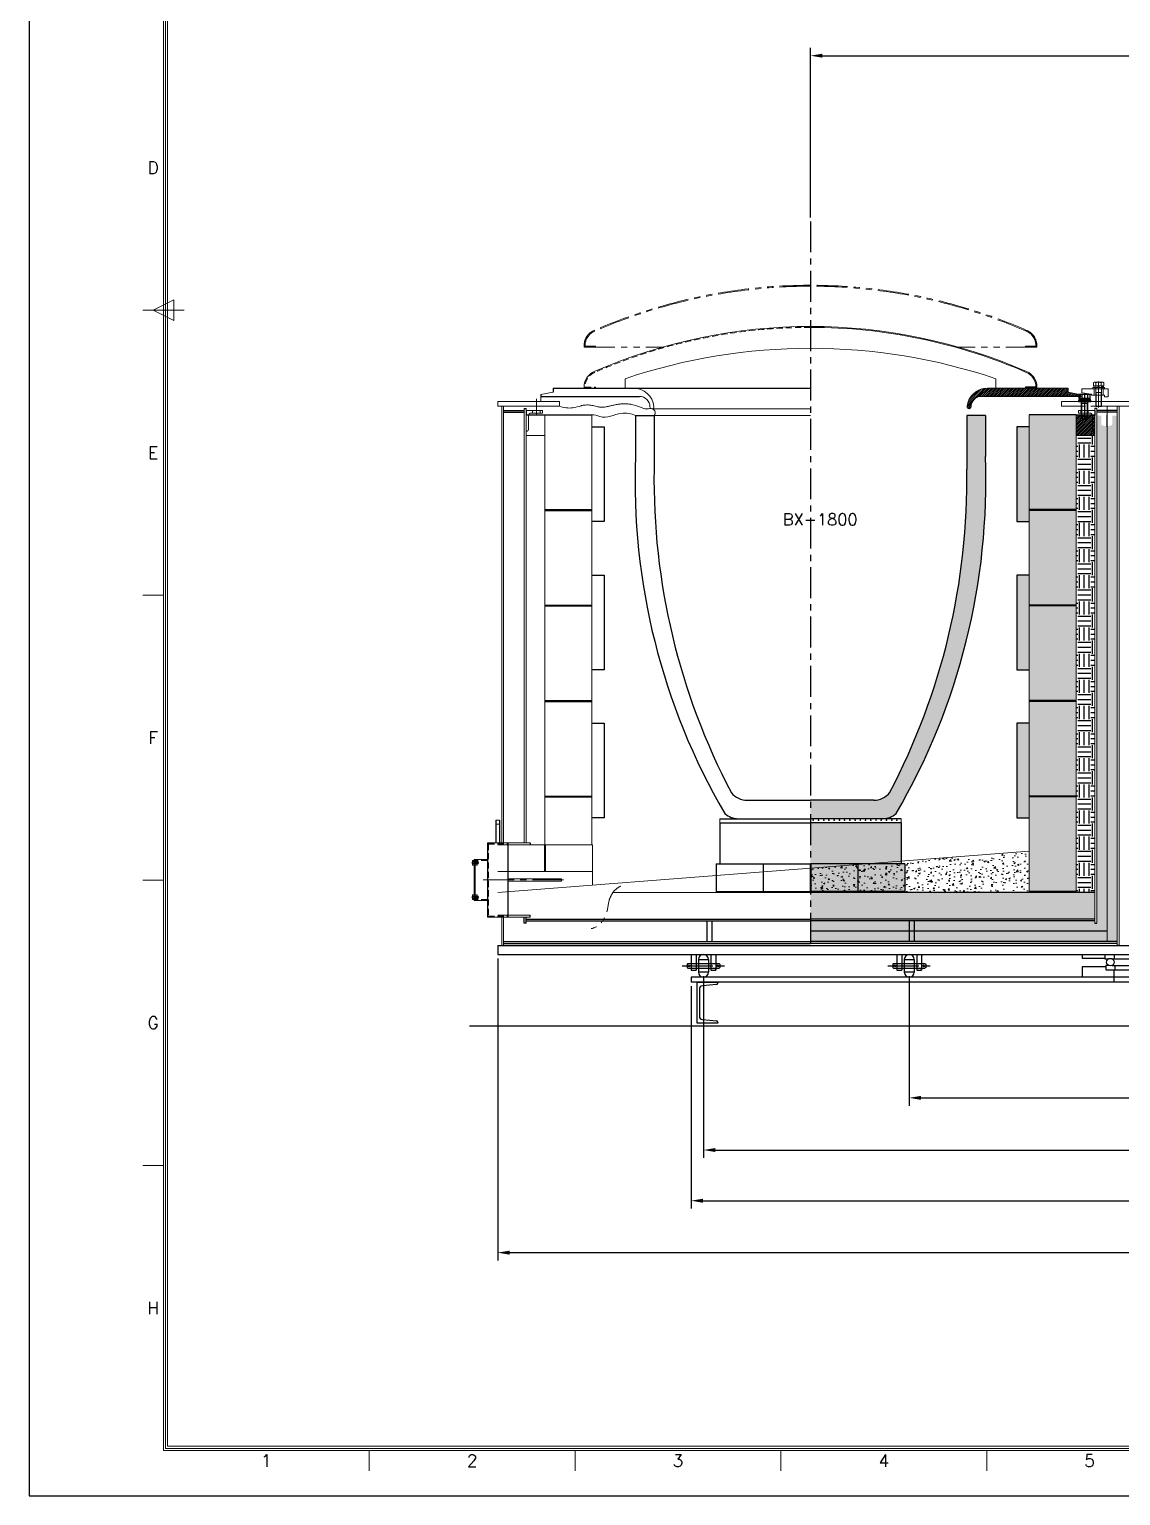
# Model space of a CAD drawing. Extents: x 0 to 24546, y -1194 to 5970.
# Drawn here: x 0 to 2652, y 0 to 3563 of the extents above; entities that cross this region are included whole.
import ezdxf
from ezdxf.enums import TextEntityAlignment as Align

# ---------------------------------------------------------------- set-up
doc = ezdxf.new("R2010")
doc.units = 0
doc.header["$LTSCALE"] = 60
for name, pattern in [('CENTER', [2, 1.25, -0.25, 0.25, -0.25]), ('HIDDEN', [0.375, 0.25, -0.125]), ('PHANTOM', [2.5, 1.25, -0.25, 0.25, -0.25, 0.25, -0.25])]:
    doc.linetypes.add(name, pattern=pattern)
doc.layers.get('0').update_dxf_attribs({"linetype": 'CONTINUOUS'})
for name, color, linetype in [('A', 2, 'CONTINUOUS'), ('BOM-UDEF', 3, 'CONTINUOUS'), ('C', 3, 'CENTER'), ('CL', 3, 'CENTER'), ('D', 1, 'CONTINUOUS'), ('FL', 1, 'CONTINUOUS'), ('H', 6, 'HIDDEN'), ('HL', 2, 'HIDDEN'), ('TITLE', 7, 'CONTINUOUS')]:
    doc.layers.add(name, color=color, linetype=linetype)
doc.layers.add('P', color=7, linetype='PHANTOM', lineweight=5)
doc.styles.add('IUHS', font='txt.shx', dxfattribs={"bigfont": 'ciwhs.shx'})
doc.styles.add('ROMANS', font='ROMANS')

# ---------------------------------------------------------------- blocks, each defined once
blk = doc.blocks.new('fegsth')
at = {"layer": 'A', "lineweight": 5}
for p, q in [((4766.1, 1947.8), (4766.1, 1965.8)), ((4767.1, 1966.8), (4829.1, 1966.8)), ((4830.1, 1965.8), (4830.1, 1957.6)), ((4767.1, 1946.8), (4774.1, 1946.8)), ((4775.1, 1947.8), (4775.1, 1949.8)), ((4806.1, 1950.8), (4776.1, 1950.8)), ((4807.1, 1951.8), (4807.1, 1952.9)), ((4808, 1953.9), (4829.2, 1956.6))]:
    blk.add_line(p, q, dxfattribs=at)
for centre, start, end in [((4767.1, 1965.8), 90, 180), ((4829.1, 1965.8), 0, 90), ((4767.1, 1947.8), 180, 270), ((4774.1, 1947.8), 270, 0), ((4776.1, 1949.8), 90, 180), ((4806.1, 1951.8), 270, 0), ((4808.1, 1952.9), 97.4314, 180), ((4829.1, 1957.6), 277.4314, 0)]:
    blk.add_arc(centre, 1, start, end, dxfattribs=at)
at = {"layer": 'C', "lineweight": 5}
blk.add_line((4789.6, 1946.8), (4789.6, 1971.4), dxfattribs=at)
at = {"layer": 'H', "lineweight": 5}
for p, q in [((4778.6, 1950.8), (4778.6, 1966.8)), ((4800.6, 1950.8), (4800.6, 1966.8))]:
    blk.add_line(p, q, dxfattribs=at)
blk = doc.blocks.new('HS_BOM', base_point=(2934.2, 4983.9))
at = {"layer": 'BOM-UDEF', "lineweight": 5}
blk.add_circle((2934.2, 4983.9), 0.25, dxfattribs=at)
blk = doc.blocks.new('gsaeg')
at = {"layer": 'A', "lineweight": 5}
for p, q in [((3851.5, 1967.8), (3851.5, 1971)), ((3851.5, 1971), (3879.5, 1971)), ((3879.5, 1967.8), (3851.5, 1967.8)), ((3854.5, 1983.5), (3852.8, 1982.6)), ((3852.8, 1974.5), (3852.8, 1982.6)), ((3878.2, 1974.5), (3852.8, 1974.5)), ((3853.7, 1971), (3853.7, 1974.5)), ((3853.7, 1974.5), (3877.3, 1974.5)), ((3877.3, 1971), (3853.7, 1971)), ((3876.5, 1983.5), (3854.5, 1983.5)), ((3858.5, 1925.6), (3858.5, 1974.5)), ((3859.1, 1982.6), (3859.1, 1974.5)), ((3866.6, 1971), (3863.1, 1974.5)), ((3867.8, 1971), (3864.3, 1974.5)), ((3871.8, 1982.6), (3871.8, 1974.5)), ((3872.5, 1974.5), (3872.5, 1925.6)), ((3878.2, 1982.6), (3876.5, 1983.5)), ((3877.3, 1974.5), (3877.3, 1971)), ((3878.2, 1982.6), (3878.2, 1974.5)), ((3879.5, 1971), (3879.5, 1967.8)), ((3872.5, 1958.5), (3858.5, 1958.5)), ((3872.5, 1925.6), (3858.5, 1925.6)), ((3859.5, 1924.5), (3858.5, 1925.6)), ((3871.4, 1924.5), (3859.5, 1924.5)), ((3872.5, 1925.6), (3871.4, 1924.5))]:
    blk.add_line(p, q, dxfattribs=at)
for centre, radius, start, end in [((3855.9, 1977.9), 5.62, 55.591, 124.409), ((3865.5, 1961.5), 22, 73.2199, 106.7801), ((3875, 1977.9), 5.62, 55.591, 124.409)]:
    blk.add_arc(centre, radius, start, end, dxfattribs=at)
at = {"layer": 'CL', "lineweight": 5}
for p, q in [((3865.5, 1985.5), (3865.5, 1922.5)), ((3865.5, 1975.5), (3865.5, 1970)), ((3865.5, 1972), (3865.5, 1966.8))]:
    blk.add_line(p, q, dxfattribs=at)
at = {"layer": 'FL', "lineweight": 5}
for p, q in [((3859.5, 1958.5), (3858.5, 1960.4)), ((3871.4, 1958.5), (3872.5, 1960.4)), ((3859.5, 1924.5), (3859.5, 1958.5)), ((3871.4, 1924.5), (3871.4, 1958.5))]:
    blk.add_line(p, q, dxfattribs=at)
at = {"layer": 'HL', "lineweight": 5}
for p, q in [((3857.5, 1967.8), (3857.5, 1971)), ((3858.4, 1971), (3858.4, 1974.5)), ((3872.6, 1971), (3872.6, 1974.5)), ((3873.5, 1967.8), (3873.5, 1971))]:
    blk.add_line(p, q, dxfattribs=at)
at = {"layer": 'BOM-UDEF', "lineweight": 5, "rotation": 270}
for p in [(3874.3, 1979), (3874.9, 1972.8), (3876.5, 1969.4)]:
    blk.add_blockref('HS_BOM', p, dxfattribs=at)
blk = doc.blocks.new('누탕감지기')
at = {"layer": 'A'}
for p, q in [((8875.8, 959.1), (8875.8, 904.1)), ((8884.8, 959.1), (8884.8, 904.1)), ((8855.3, 904.1), (8855.3, 724.1)), ((8905.3, 904.1), (8905.3, 724.1)), ((8823, 864.1), (8823, 764.1)), ((8825.3, 864.1), (8825.3, 764.1))]:
    blk.add_line(p, q, dxfattribs=at)
at = {"layer": 'A', "lineweight": 5}
for p, q in [((8875.8, 959.1), (8884.8, 959.1)), ((8905.3, 904.1), (8855.3, 904.1)), ((8819.5, 861.8), (8819, 861)), ((8819, 861), (8819, 851)), ((8819.5, 861.8), (8823, 861.8)), ((8819.5, 858.9), (8823, 858.9)), ((8825.3, 864.1), (8823, 864.1)), ((8823, 861.8), (8823, 850.2)), ((8855.3, 864.1), (8825.3, 864.1)), ((8819, 851), (8819.5, 850.2)), ((8819.5, 853.1), (8823, 853.1)), ((8823, 850.2), (8819.5, 850.2)), ((8905.3, 817.1), (9035.3, 817.1)), ((8905.3, 811.1), (9035.3, 811.1)), ((9035.3, 817.1), (9035.3, 811.1)), ((8819, 777.1), (8819.5, 777.9)), ((8819, 767.1), (8819, 777.1)), ((8819.5, 766.4), (8819, 767.1)), ((8823, 777.9), (8819.5, 777.9)), ((8819.5, 775), (8823, 775)), ((8819.5, 769.2), (8823, 769.2)), ((8819.5, 766.4), (8823, 766.4)), ((8823, 766.4), (8823, 777.9)), ((8825.3, 764.1), (8823, 764.1)), ((8855.3, 764.1), (8825.3, 764.1)), ((8855.3, 724.1), (8905.3, 724.1))]:
    blk.add_line(p, q, dxfattribs=at)
for centre, radius, start, end in [((8821.6, 860.3), 2.55, 145.591, 214.409), ((8829, 856), 10, 163.2199, 196.7801), ((8821.6, 851.7), 2.55, 145.591, 214.409), ((8821.6, 776.5), 2.55, 145.591, 214.409), ((8829, 772.1), 10, 163.2199, 196.7801), ((8821.6, 767.8), 2.55, 145.591, 214.409)]:
    blk.add_arc(centre, radius, start, end, dxfattribs=at)
at = {"layer": 'C', "lineweight": 5}
blk.add_line((8845.3, 814.1), (9045.3, 814.1), dxfattribs=at)
at = {"layer": 'CL', "lineweight": 5}
for p, q in [((8817, 856), (8835, 856)), ((8824.3, 856), (8831.3, 856)), ((8817, 772.1), (8835, 772.1)), ((8824.3, 772.1), (8831.3, 772.1))]:
    blk.add_line(p, q, dxfattribs=at)
at = {"layer": 'FL', "lineweight": 5}
for p, q in [((8824.2, 858.4), (8823.3, 859)), ((8833, 858.4), (8824.2, 858.4)), ((8824.2, 853.5), (8823.3, 853)), ((8833, 853.5), (8824.2, 853.5)), ((8824.2, 774.6), (8823.3, 775.1)), ((8824.2, 769.7), (8823.3, 769.1)), ((8833, 774.6), (8824.2, 774.6)), ((8833, 769.7), (8824.2, 769.7))]:
    blk.add_line(p, q, dxfattribs=at)
at = {"layer": 'H', "lineweight": 5}
for p, q in [((8875.8, 950.1), (8884.8, 950.1)), ((8823, 859), (8832.5, 859)), ((8824.2, 859), (8824.2, 853)), ((8855.3, 861.8), (8825.3, 861.8)), ((8825.3, 850.2), (8825.3, 861.8)), ((8825.3, 861.8), (8829.9, 861.8)), ((8829.9, 858.9), (8825.3, 858.9)), ((8830.3, 861), (8829.9, 861.8)), ((8830.3, 851), (8830.3, 861)), ((8832.5, 859), (8832.5, 853)), ((8832.5, 859), (8833, 858.4)), ((8833, 858.4), (8833, 853.5)), ((8832.5, 853), (8823, 853)), ((8829.9, 853.1), (8825.3, 853.1)), ((8829.9, 850.2), (8825.3, 850.2)), ((8829.9, 850.2), (8830.3, 851)), ((8833, 853.5), (8832.5, 853)), ((8832.5, 775.1), (8823, 775.1)), ((8823, 769.1), (8832.5, 769.1)), ((8824.2, 769.1), (8824.2, 775.1)), ((8829.9, 777.9), (8825.3, 777.9)), ((8825.3, 777.9), (8825.3, 766.4)), ((8829.9, 775), (8825.3, 775)), ((8829.9, 769.2), (8825.3, 769.2)), ((8855.3, 766.4), (8825.3, 766.4)), ((8825.3, 766.4), (8829.9, 766.4)), ((8829.9, 777.9), (8830.3, 777.1)), ((8830.3, 767.1), (8829.9, 766.4)), ((8830.3, 777.1), (8830.3, 767.1)), ((8832.5, 769.1), (8832.5, 775.1)), ((8833, 774.6), (8832.5, 775.1)), ((8832.5, 769.1), (8833, 769.7)), ((8833, 769.7), (8833, 774.6))]:
    blk.add_line(p, q, dxfattribs=at)
at = {"layer": 'H'}
for p, q in [((8857.6, 901.8), (8905.3, 901.8)), ((8857.6, 901.8), (8857.6, 726.4)), ((8857.6, 726.4), (8905.3, 726.4))]:
    blk.add_line(p, q, dxfattribs=at)
at = {"layer": 'H', "lineweight": 5}
for centre, radius, start, end in [((8827.8, 860.3), 2.55, 325.591, 34.409), ((8820.3, 855.9), 10, 0.4002, 17.1986), ((8820.3, 856.1), 10, 342.8014, 359.5998), ((8827.8, 851.7), 2.55, 325.591, 34.409), ((8827.8, 776.5), 2.55, 325.591, 34.409), ((8820.3, 772.1), 10, 0.4002, 17.1986), ((8820.3, 772.2), 10, 342.8014, 359.5998), ((8827.8, 767.8), 2.55, 325.591, 34.409)]:
    blk.add_arc(centre, radius, start, end, dxfattribs=at)

msp = doc.modelspace()

# ---------------------------------------------------------------- hatches: boundary and pattern name
at = {"lineweight": 5}
h = msp.add_hatch(dxfattribs=at)
h.set_pattern_fill('ANSI31', color=256, style=0)
h.set_pattern_definition([(45, (-1367.1246, 835.2462), (-2.245064, 2.245064), [])])
h.paths.add_polyline_path([(2552.9, 2670.7), (2552.9, 2675.7), (2531.7, 2679.3, -0.017725), (2531.7, 2679.3), (2522.9, 2680.7), (2522.9, 2690.7), (2327.9, 2690.7, 0.381966), (2278.2, 2646.3, 0.447214), (2283.1, 2640.7, 0.381966), (2288.1, 2645.2, -0.420738), (2313.1, 2670.7)])
h = msp.add_hatch()
h.set_pattern_fill('CROSS', color=256, scale=2, style=0)
h.set_pattern_definition([(0, (-2723.165, 779.606), (12.7, 12.7), [6.35, -19.05]), (90, (-2719.99, 776.431), (-12.7, 12.7), [6.35, -19.05])])
h.paths.add_polyline_path([(2643.4, 1346.2), (2643.4, 2624.2), (2631.5, 2624.2), (2631.5, 2604.2, -0.329395), (2628.4, 2600.2, -0.171268), (2607.3, 2600.2, -0.329395), (2604.3, 2604.2), (2604.3, 2624.2), (2593.4, 2624.2), (2593.4, 1391.2), (2588.9, 1391.2), (2588.9, 1396.2), (1897.9, 1396.2), (1897.9, 1346.2)])
at = {"lineweight": 20}
h = msp.add_hatch(dxfattribs=at)
h.set_pattern_fill('ANSI31', color=256, style=0)
h.set_pattern_definition([(45, (-36.7696, -1058.648), (-2.245064, 2.245064), [])])
h.paths.add_polyline_path([(2543.4, 2625.7), (2543.4, 2575.7), (2588.9, 2575.7), (2588.9, 2625.7)])
h = msp.add_hatch()
h.set_pattern_fill('EARTH', color=256, scale=5, style=0)
h.set_pattern_definition([(0, (-2723.165, 779.606), (31.75, 31.75), [31.75, -31.75]), (0, (-2723.165, 791.512), (31.75, 31.75), [31.75, -31.75]), (0, (-2723.165, 803.42), (31.75, 31.75), [31.75, -31.75]), (90, (-2719.196, 807.387), (-31.75, 31.75), [31.75, -31.75]), (90, (-2707.29, 807.387), (-31.75, 31.75), [31.75, -31.75]), (90, (-2695.384, 807.387), (-31.75, 31.75), [31.75, -31.75])])
h.paths.add_polyline_path([(2588.9, 2575.7), (2543.4, 2575.7), (2543.4, 1465.7), (2588.9, 1465.7)])
at = {"lineweight": 5}
h = msp.add_hatch(dxfattribs=at)
h.set_pattern_fill('CROSS', color=256, style=0)
h.set_pattern_definition([(0, (-1367.1246, 6410.2166), (6.35, 6.35), [3.175, -9.525]), (90, (-1365.537, 6408.629), (-6.35, 6.35), [3.175, -9.525])])
h.paths.add_polyline_path([(2117.9, 1634.7), (2117.9, 1644.7), (1897.9, 1644.7), (1897.9, 1634.7)])
h = msp.add_hatch(dxfattribs=at)
h.set_pattern_fill('AR-CONC', color=256, scale=0.2, style=0)
h.set_pattern_definition([(50, (-1367.125, 6410.217), (36.43693, -3.18782), [3.81, -41.91]), (355, (-1367.125, 6410.217), (-7.04857, 38.21133), [3.048, -33.528]), (100.451, (-1364.088, 6409.95), (29.3885, 35.02334), [3.238, -35.618]), (46.1842, (-1367.125, 6420.377), (54.2158, -8.40847), [5.715, -62.865]), (96.6356, (-1362.607, 6419.676), (47.48085, 49.4851), [4.857, -53.427]), (351.184, (-1367.125, 6420.377), (47.4809, 49.485), [4.572, -50.292]), (21, (-1362.045, 6417.837), (30.32298, -20.4531), [3.81, -41.91]), (326, (-1362.045, 6417.837), (12.3604, 36.8376), [3.048, -33.528]), (71.4514, (-1359.518, 6416.132), (42.6833, 16.38457), [3.238, -35.618]), (37.5, (-1367.125, 6410.217), (0.61772, 16.911008), [0, -33.1216, 0, -34.036, 0, -33.655]), (7.5, (-1367.125, 6410.217), (13.36393, 20.036115), [0, -19.4056, 0, -32.3596, 0, -12.827]), (327.5, (-1378.453, 6410.217), (27.11812, -1.14575), [0, -12.7, 0, -39.624, 0, -52.578]), (317.5, (-1383.533, 6410.217), (29.62584, 5.0853), [0, -16.51, 0, -26.3144, 0, -37.338])])
h.paths.add_polyline_path([(2117.9, 1534.7), (2117.9, 1540.5), (2042.8, 1534.7)])
h.paths.add_polyline_path([(2042.8, 1534.7), (2012.9, 1532.5), (2012.9, 1467.7), (2126.9, 1467.7), (2126.9, 1534.7)])
h.paths.add_polyline_path([(1898.9, 1523.8), (1898.9, 1467.7), (2012.9, 1467.7), (2012.9, 1532.5)])
h.paths.add_polyline_path([(2429.4, 1465.7), (2429.4, 1564.2), (2117.9, 1540.5), (2117.9, 1534.7), (2126.9, 1534.7), (2126.9, 1465.7)])
at = {"layer": 'A', "lineweight": 5}
h = msp.add_hatch(color=256, dxfattribs=at)
h.set_gradient(color1=(0, 255, 0), one_color=1, tint=1)
h.paths.add_polyline_path([(2090.1, 1707.7, -0.222743), (2051.6, 1689.7), (1897.9, 1689.7), (1897.9, 1644.7), (2072.9, 1644.7, 0.184668), (2106.2, 1657.5, 0.142413), (2322.9, 2524.7), (2322.9, 2624.7), (2277.9, 2624.7), (2277.9, 2493.8, -0.125425)])
at = {"layer": 'A'}
h = msp.add_hatch(color=256, dxfattribs=at)
h.set_gradient(color1=(0, 0, 255), one_color=1, tint=1)
h.paths.add_polyline_path([(2543.4, 1697.7), (2429.4, 1697.7), (2429.4, 1467.7), (2543.4, 1467.7)])
h.paths.add_polyline_path([(2543.4, 1929.7), (2429.4, 1929.7), (2429.4, 1699.7), (2543.4, 1699.7)])
h.paths.add_polyline_path([(2429.4, 1931.7), (2543.4, 1931.7), (2543.4, 2161.7), (2429.4, 2161.7)])
h.paths.add_polyline_path([(2429.4, 2163.7), (2543.4, 2163.7), (2543.4, 2393.7), (2429.4, 2393.7)])
h.paths.add_polyline_path([(2429.4, 2395.7), (2543.4, 2395.7), (2543.4, 2625.7), (2429.4, 2625.7)])
at = {"layer": 'A', "lineweight": 5}
h = msp.add_hatch(color=256, dxfattribs=at)
h.set_gradient(color1=(255, 0, 0), color2=(255, 26, 26), one_color=1, tint=0.55)
h.paths.add_polyline_path([(2399.4, 2366.7), (2429.4, 2366.7), (2429.4, 2596.7), (2399.4, 2596.7)])
h.paths.add_polyline_path([(2399.4, 2006.7), (2429.4, 2006.7), (2429.4, 2236.7), (2399.4, 2236.7)])
h.paths.add_polyline_path([(2399.4, 1646.7), (2429.4, 1646.7), (2429.4, 1876.7), (2399.4, 1876.7)])
at = {"layer": 'A'}
h = msp.add_hatch(color=256, dxfattribs=at)
h.set_gradient(color1=(128, 128, 128), one_color=1, tint=1)
h.paths.add_polyline_path([(1897.9, 1634.7), (1897.9, 1534.7), (2029, 1534.7), (2117.9, 1541.6), (2117.9, 1634.7)])
h.paths.add_polyline_path([(2029, 1534.7), (2117.9, 1534.7), (2117.9, 1541.6)], flags=17)
at = {"layer": 'A', "lineweight": 5}
h = msp.add_hatch(color=256, dxfattribs=at)
h.set_gradient(color1=(255, 0, 255), one_color=1, tint=1)
h.paths.add_polyline_path([(2042.8, 1534.7), (2012.9, 1534.7), (2012.9, 1532.5)], flags=17)
h.paths.add_polyline_path([(2012.9, 1467.7), (2012.9, 1532.5), (1898.9, 1523.8), (1898.9, 1467.7)])
h.paths.add_polyline_path([(1898.9, 1534.7), (1898.9, 1523.8), (2012.9, 1532.5), (2012.9, 1534.7)])
h.paths.add_polyline_path([(2042.8, 1534.7), (2012.9, 1532.5), (2012.9, 1467.7), (2126.9, 1467.7), (2126.9, 1534.7)])
at = {"layer": 'A'}
h = msp.add_hatch(color=256, dxfattribs=at)
h.set_gradient(color1=(255, 0, 0), one_color=1, tint=1)
h.paths.add_polyline_path([(1897.9, 1465.7), (1897.9, 1400.7), (2588.9, 1400.7), (2588.9, 1465.7)])

# ---------------------------------------------------------------- linework, layer by layer
at = {"lineweight": 5}
for p, q in [((1447.9, 2713.7), (1447.9, 2690.7)), ((2347.9, 2713.7), (2347.9, 2690.7)), ((1242.9, 2670.7), (1242.9, 2658.7)), ((2552.9, 2670.7), (2552.9, 2658.7)), ((2618.4, 2646.7), (2618.4, 1346.2)), ((1252.4, 2625.7), (1252.4, 1581.2)), ((1366.4, 2625.7), (1366.4, 1581.2)), ((1517.9, 2624.7), (1897.9, 2624.7)), ((2429.4, 2625.7), (2429.4, 1465.7)), ((2543.4, 2625.7), (2543.4, 1465.7)), ((2543.4, 2625.7), (2588.9, 2625.7)), ((1252.4, 2575.7), (1206.9, 2575.7)), ((2543.4, 2575.7), (2588.9, 2575.7)), ((1677.9, 1644.7), (1677.9, 1634.7)), ((2117.9, 1644.7), (2117.9, 1634.7)), ((1137.9, 1581.2), (1367.9, 1581.2)), ((1251.9, 1581.2), (1251.9, 1516.2)), ((1253.9, 1581.2), (1253.9, 1516.2)), ((1367.9, 1581.2), (1367.9, 1483.5)), ((1137.9, 1465.7), (2429.4, 1565.7)), ((1137.9, 1516.2), (1367.9, 1516.2)), ((1897.9, 1465.7), (1418.3, 1465.7))]:
    msp.add_line(p, q, dxfattribs=at)
for p, q in [((1206.9, 2625.7), (1366.4, 2625.7)), ((1206.9, 2625.7), (1366.4, 2625.7)), ((1472.9, 2624.7), (1517.9, 2624.7)), ((1472.9, 2624.7), (1472.9, 2524.7)), ((1517.9, 2624.7), (1517.9, 2493.8)), ((2322.9, 2624.7), (2277.9, 2624.7)), ((2277.9, 2624.7), (2277.9, 2493.8)), ((2322.9, 2624.7), (2322.9, 2524.7)), ((2543.4, 2625.7), (2429.4, 2625.7)), ((1252.4, 2395.7), (1346.4, 2395.7)), ((1252.4, 2395.7), (1366.4, 2395.7)), ((1252.4, 2393.7), (1346.4, 2393.7)), ((1252.4, 2393.7), (1366.4, 2393.7)), ((2543.4, 2395.7), (2429.4, 2395.7)), ((2543.4, 2393.7), (2429.4, 2393.7)), ((1252.4, 2163.7), (1346.4, 2163.7)), ((1252.4, 2163.7), (1366.4, 2163.7)), ((1252.4, 2161.7), (1346.4, 2161.7)), ((1252.4, 2161.7), (1366.4, 2161.7)), ((2543.4, 2163.7), (2429.4, 2163.7)), ((2543.4, 2161.7), (2429.4, 2161.7)), ((1252.4, 1931.7), (1366.4, 1931.7)), ((1252.4, 1929.7), (1366.4, 1929.7)), ((2543.4, 1931.7), (2429.4, 1931.7)), ((2543.4, 1929.7), (2429.4, 1929.7)), ((1252.4, 1699.7), (1366.4, 1699.7)), ((1252.4, 1697.7), (1366.4, 1697.7)), ((1744.1, 1689.7), (1897.9, 1689.7)), ((2051.6, 1689.7), (1897.9, 1689.7)), ((2543.4, 1699.7), (2429.4, 1699.7)), ((2543.4, 1697.7), (2429.4, 1697.7)), ((1677.9, 1644.7), (1897.9, 1644.7)), ((1722.9, 1644.7), (1897.9, 1644.7)), ((2072.9, 1644.7), (1897.9, 1644.7)), ((2117.9, 1644.7), (1897.9, 1644.7)), ((1677.9, 1634.7), (1677.9, 1534.7)), ((1677.9, 1634.7), (1897.9, 1634.7)), ((2117.9, 1634.7), (1897.9, 1634.7)), ((2117.9, 1634.7), (2117.9, 1534.7)), ((1668.9, 1534.7), (1897.9, 1534.7)), ((1668.9, 1534.7), (1668.9, 1465.7)), ((1782.9, 1534.7), (1782.9, 1467.7)), ((1896.9, 1534.7), (1896.9, 1467.7)), ((2126.9, 1534.7), (1897.9, 1534.7)), ((1898.9, 1534.7), (1898.9, 1467.7)), ((2012.9, 1534.7), (2012.9, 1467.7)), ((2126.9, 1534.7), (2126.9, 1465.7)), ((1668.9, 1467.7), (1897.9, 1467.7)), ((2126.9, 1467.7), (1897.9, 1467.7)), ((2588.9, 1465.7), (1897.9, 1465.7)), ((2543.4, 1467.7), (2429.4, 1467.7)), ((2618.4, 1371.2), (1897.9, 1371.2))]:
    msp.add_line(p, q)
msp.add_arc((1897.9, 1379.1), 1408.5, 71.3675, 108.6325, dxfattribs=at)
for centre, radius, start, end in [((3072.7, 2463.7), 1601, 177.8152, 210.236), ((3153.9, 2469.2), 1636.2, 179.1393, 207.7353), ((641.9, 2469.2), 1636.2, 332.2647, 0.8607), ((723, 2463.7), 1601, 329.764, 2.1848), ((1744.1, 1739.7), 50, 219.771, 270), ((2051.6, 1739.7), 50, 270, 320.229), ((1722.9, 1694.7), 50, 228.1488, 270), ((2072.9, 1694.7), 50, 270, 311.8512)]:
    msp.add_arc(centre, radius, start, end)
for points, start_tangent, end_tangent in [([(1287.9, 2646.7), (1320.6, 2643.1), (1340.5, 2647.9)], (0.932887, -0.360169), (0.951228, 0.308488)), ([(1480.1, 2646.4), (1501.1, 2640.4), (1512.6, 2640.7)], (0.92579, -0.378037), (0.956319, -0.292325)), ([(1517.9, 2624.7), (1519.5, 2635.4), (1512.6, 2640.7)], (0.836294, 0.548282), (-0.99675, 0.080561)), ([(1366.4, 2625.7), (1385.8, 2621.5), (1438.2, 2629.4), (1472.9, 2624.7)], (0.956128, 0.292949), (0.932431, -0.361347))]:
    msp.add_spline(points, degree=3, dxfattribs=dict(at, start_tangent=start_tangent, end_tangent=end_tangent))
msp.add_open_spline([(1340.5, 2647.9), (1341.3, 2648.1), (1342.1, 2648.3), (1344.6, 2648.9), (1346.2, 2649.2), (1350.2, 2649.8), (1352.5, 2649.9), (1357, 2649.9), (1359.1, 2649.8), (1363.2, 2649.4), (1365.1, 2649.1), (1368.8, 2648.4), (1370.5, 2648.1), (1374.4, 2647.2), (1376.5, 2646.7), (1380.4, 2645.8), (1382.2, 2645.4), (1384.6, 2644.9), (1385.4, 2644.8), (1386.6, 2644.6), (1387, 2644.5), (1387.7, 2644.5), (1388, 2644.4), (1388.5, 2644.4), (1388.8, 2644.4), (1389.6, 2644.3), (1390.1, 2644.3), (1391.8, 2644.3), (1393, 2644.3), (1396.2, 2644.6), (1398.3, 2644.8), (1402.9, 2645.6), (1405.4, 2646.2), (1410.6, 2647.4), (1413.3, 2648), (1419.1, 2649.4), (1422.2, 2650.1), (1428.6, 2651.3), (1432, 2651.9), (1436.5, 2652.3), (1437.4, 2652.4), (1439.1, 2652.5), (1440, 2652.6), (1442.7, 2652.7), (1444.5, 2652.7), (1449.8, 2652.7), (1453.3, 2652.5), (1463.1, 2651.4), (1469.2, 2650.1), (1476.9, 2647.6), (1478.5, 2647), (1480.1, 2646.4)], degree=3, knots=[0, 0, 0, 0, 1.429506, 1.429506, 4.288517, 4.288517, 8.659124, 8.659124, 13.029731, 13.029731, 17.400338, 17.400338, 21.770945, 21.770945, 27.8039, 27.8039, 33.836856, 33.836856, 37.039389, 37.039389, 39.075687, 39.075687, 40.399305, 40.399305, 41.722923, 41.722923, 44.370159, 44.370159, 49.664631, 49.664631, 58.154599, 58.154599, 66.644567, 66.644567, 75.134535, 75.134535, 83.624503, 83.624503, 92.114471, 92.114471, 94.205457, 94.205457, 96.296443, 96.296443, 100.478414, 100.478414, 108.842357, 108.842357, 123.588421, 123.588421, 127.616918, 127.616918, 127.616918, 127.616918], dxfattribs=at)
at = {"layer": 'A', "lineweight": 5}
for p, q in [((326, 5650), (326, 110)), ((331, 5645), (331, 115)), ((336, 5640), (336, 120)), ((1272.9, 2680.7), (1242.9, 2675.7)), ((1347.9, 2694.2), (1347.9, 2690.7)), ((1347.9, 2690.7), (1897.9, 2690.7)), ((1347.9, 2690.7), (1351.1, 2690.7)), ((2522.9, 2690.7), (2327.9, 2690.7)), ((2420.6, 2693), (2420.6, 2690.7)), ((2447.9, 2690.7), (2444.7, 2690.7)), ((2445.6, 2694.2), (2445.6, 2690.7)), ((2447.9, 2694.2), (2447.9, 2690.7)), ((2522.9, 2680.7), (2552.9, 2675.7)), ((1137.9, 2658.7), (1137.9, 2646.7)), ((1287.9, 2658.7), (1137.9, 2658.7)), ((1287.9, 2646.7), (1137.9, 2646.7)), ((1147.9, 2646.7), (1147.9, 1585.7)), ((1152.4, 2646.7), (1152.4, 1585.7)), ((1202.4, 2641.2), (1202.4, 1585.7)), ((1206.9, 2641.2), (1206.9, 1585.7)), ((1287.9, 2658.7), (1287.9, 2646.7)), ((1512.6, 2640.7), (1897.9, 2640.7)), ((2507.9, 2658.7), (2507.9, 2646.7)), ((2507.9, 2658.7), (2565.9, 2658.7)), ((2507.9, 2646.7), (2566.3, 2646.7)), ((2579.4, 2646.7), (2896.3, 2646.7)), ((2895.9, 2658.7), (2579.9, 2658.7)), ((2588.9, 2641.2), (2588.9, 1391.2)), ((2593.4, 2641.2), (2593.4, 1391.2)), ((2643.4, 2646.7), (2643.4, 1336.7)), ((2647.9, 2646.7), (2647.9, 1336.7)), ((1246.9, 2636.2), (1206.9, 2636.2)), ((1206.9, 2636.2), (1206.9, 2586.2)), ((1212.9, 2590.7), (1212.9, 2623.7)), ((1246.9, 2630.2), (1219.4, 2630.2)), ((1246.9, 2630.2), (1246.9, 2636.2)), ((2548.9, 2630.2), (2548.9, 2636.2)), ((2548.9, 2636.2), (2588.9, 2636.2)), ((2548.9, 2630.2), (2576.4, 2630.2)), ((2582.9, 2590.7), (2582.9, 2623.7)), ((2588.9, 2636.2), (2588.9, 2586.2)), ((1206.9, 2586.2), (1208.4, 2586.2)), ((2588.9, 2586.2), (2587.4, 2586.2)), ((1137.9, 1585.7), (1216.9, 1585.7)), ((1137.9, 1581.2), (1216.9, 1581.2)), ((1216.9, 1410.2), (1137.9, 1410.2)), ((1216.9, 1405.7), (1137.9, 1405.7)), ((1147.9, 1405.7), (1147.9, 1346.2)), ((1152.4, 1405.7), (1152.4, 1346.2)), ((1147.9, 1350.7), (1147.9, 1336.7)), ((1152.4, 1350.7), (1152.4, 1336.7)), ((326, 110), (8326, 110)), ((331, 115), (8321, 115)), ((336, 120), (8316, 120))]:
    msp.add_line(p, q, dxfattribs=at)
at = {"layer": 'A', "color": 1}
for p, q in [((1897.9, 3105.4), (1897.9, 3517.7)), ((1926.7, 3498.5), (3549.1, 3498.5)), ((1137.9, 1305.1), (1137.9, 571.2)), ((1637.9, 1262.1), (1637.9, 820.6)), ((2137.9, 1262.1), (2137.9, 947.3)), ((1607.9, 1238.1), (1607.9, 697.4)), ((2166.7, 966.5), (3309.1, 966.5)), ((1666.7, 839.8), (3809.1, 839.8)), ((1636.7, 716.6), (3839.1, 716.6)), ((1166.7, 590.4), (4309.1, 590.4))]:
    msp.add_line(p, q, dxfattribs=at)
at = {"layer": 'A'}
for p, q in [((1242.9, 2675.7), (1242.9, 2670.7)), ((1272.9, 2690.7), (1897.9, 2690.7)), ((1272.9, 2690.7), (1272.9, 2680.7)), ((2445.6, 2693), (2420.6, 2693)), ((2522.9, 2690.7), (2522.9, 2680.7)), ((2550, 2674.9), (2551.9, 2675.9)), ((2550, 2674.9), (2550, 2665.9)), ((2551.9, 2675.9), (2575.9, 2675.9)), ((2552.9, 2675.7), (2552.9, 2670.7)), ((2556.9, 2674.9), (2556.9, 2665.9)), ((2570.8, 2674.9), (2570.8, 2665.9)), ((2575.9, 2675.9), (2577.7, 2674.9)), ((2577.7, 2665.9), (2577.7, 2674.9)), ((1152.4, 2636.7), (1202.4, 2636.7)), ((1202.4, 2641.2), (1206.9, 2641.2)), ((1242.9, 2670.7), (1482.6, 2670.7)), ((1512.6, 2640.7), (1512.6, 2640.7)), ((2552.9, 2670.7), (2313.1, 2670.7)), ((2578.9, 2661.9), (2548.9, 2661.9)), ((2548.9, 2661.9), (2548.9, 2658.7)), ((2548.9, 2658.7), (2578.9, 2658.7)), ((2550, 2665.9), (2577.7, 2665.9)), ((2577.2, 2665.9), (2550.6, 2665.9)), ((2550.6, 2665.9), (2550.6, 2661.9)), ((2550.6, 2661.9), (2577.2, 2661.9)), ((2555.9, 2665.9), (2555.9, 2617)), ((2555.9, 2653.9), (2571.9, 2653.9)), ((2561.2, 2661.9), (2565.2, 2665.9)), ((2562.5, 2661.9), (2566.5, 2665.9)), ((2571.9, 2617), (2571.9, 2665.9)), ((2577.2, 2661.9), (2577.2, 2665.9)), ((2578.9, 2658.7), (2578.9, 2661.9)), ((2593.4, 2641.2), (2588.9, 2641.2)), ((2643.4, 2636.7), (2593.4, 2636.7)), ((1152.4, 2632.2), (1202.4, 2632.2)), ((1206.9, 2636.2), (1206.9, 2624.2)), ((1206.9, 2636.2), (1206.9, 2631.7)), ((2555.9, 2617), (2571.9, 2617)), ((2555.9, 2617), (2556.9, 2615.9)), ((2556.9, 2615.9), (2570.8, 2615.9)), ((2570.8, 2615.9), (2571.9, 2617)), ((2588.9, 2636.2), (2588.9, 2624.2)), ((2588.9, 2636.2), (2588.9, 2631.7)), ((2643.4, 2632.2), (2593.4, 2632.2)), ((1216.9, 1585.7), (1216.9, 1581.2)), ((1202.4, 1391.2), (1202.4, 1405.7)), ((1206.9, 1391.2), (1202.4, 1391.2)), ((1206.9, 1391.2), (1206.9, 1405.7)), ((1206.9, 1400.7), (1897.9, 1400.7)), ((1206.9, 1396.2), (1897.9, 1396.2)), ((1216.9, 1405.7), (1216.9, 1410.2)), ((1645.9, 1396.2), (1645.9, 1346.2)), ((1657.9, 1396.2), (1657.9, 1346.2)), ((2588.9, 1400.7), (1897.9, 1400.7)), ((2588.9, 1396.2), (1897.9, 1396.2)), ((2137.9, 1396.2), (2137.9, 1346.2)), ((2149.9, 1396.2), (2149.9, 1346.2)), ((2588.9, 1391.2), (2593.4, 1391.2)), ((1137.9, 1336.7), (4337.9, 1336.7)), ((1137.9, 1336.7), (1137.9, 1314.7)), ((1147.9, 1336.7), (1152.4, 1336.7)), ((1152.4, 1346.2), (1897.9, 1346.2)), ((1152.4, 1341.7), (1897.9, 1341.7)), ((2643.4, 1346.2), (1897.9, 1346.2)), ((2643.4, 1341.7), (1897.9, 1341.7)), ((2647.9, 1336.7), (2643.4, 1336.7)), ((1137.9, 1314.7), (4337.9, 1314.7)), ((1599.9, 1293.2), (1597.9, 1291.2)), ((1597.9, 1291.2), (1597.9, 1283.2)), ((1597.9, 1283.2), (1599.9, 1281.2)), ((1599.9, 1293.2), (1675.9, 1293.2)), ((1607.9, 1314.7), (1607.9, 1276.7)), ((1619.9, 1314.7), (1619.9, 1276.7)), ((1625.9, 1302.7), (1625.9, 1271.7)), ((1649.9, 1302.7), (1649.9, 1271.7)), ((1655.9, 1314.7), (1655.9, 1276.7)), ((1667.9, 1314.7), (1667.9, 1276.7)), ((1675.9, 1293.2), (1677.9, 1291.2)), ((1677.9, 1283.2), (1675.9, 1281.2)), ((1677.9, 1291.2), (1677.9, 1283.2)), ((2099.9, 1293.2), (2097.9, 1291.2)), ((2097.9, 1291.2), (2097.9, 1283.2)), ((2097.9, 1283.2), (2099.9, 1281.2)), ((2099.9, 1293.2), (2175.9, 1293.2)), ((2107.9, 1314.7), (2107.9, 1276.7)), ((2119.9, 1314.7), (2119.9, 1276.7)), ((2125.9, 1302.7), (2125.9, 1271.7)), ((2149.9, 1302.7), (2149.9, 1271.7)), ((2155.9, 1314.7), (2155.9, 1276.7)), ((2167.9, 1314.7), (2167.9, 1276.7)), ((2175.9, 1293.2), (2177.9, 1291.2)), ((2177.9, 1283.2), (2175.9, 1281.2)), ((2177.9, 1291.2), (2177.9, 1283.2)), ((2557.9, 1314.7), (2557.9, 1305.7)), ((2557.9, 1305.7), (2612.9, 1305.7)), ((2615.4, 1284.7), (2557.9, 1284.7)), ((2557.9, 1284.7), (2557.9, 1259.7)), ((2612.9, 1313.6), (2612.9, 1304.2)), ((2612.9, 1304.2), (2622, 1304.2)), ((2614, 1314.7), (2861.8, 1314.7)), ((2622, 1288.2), (2615.4, 1288.2)), ((2615.4, 1288.2), (2615.4, 1278.8)), ((2631.2, 1304.2), (2844.5, 1304.2)), ((2631.2, 1288.2), (2844.5, 1288.2)), ((2636.4, 1304.2), (2636.4, 1313.6)), ((2637.9, 1278.8), (2637.9, 1288.2)), ((1599.9, 1281.2), (1675.9, 1281.2)), ((1607.9, 1276.7), (1619.9, 1276.7)), ((3867.9, 1259.7), (1607.9, 1259.7)), ((3867.9, 1259.7), (1607.9, 1259.7)), ((1607.9, 1259.7), (1607.9, 1247.7)), ((3867.9, 1247.7), (1607.9, 1247.7)), ((1622.9, 1247.7), (1672.9, 1247.7)), ((1622.9, 1147.7), (1622.9, 1247.7)), ((1655.9, 1276.7), (1667.9, 1276.7)), ((1667.9, 1276.7), (1667.9, 1281.2)), ((1672.9, 1247.7), (1672.9, 1245.9)), ((2099.9, 1281.2), (2175.9, 1281.2)), ((2107.9, 1276.7), (2119.9, 1276.7)), ((2155.9, 1276.7), (2167.9, 1276.7)), ((2167.9, 1276.7), (2167.9, 1281.2)), ((2616.5, 1277.7), (2859.3, 1277.7)), ((2634.9, 1277.7), (2634.9, 1247.7)), ((1627.9, 1230.9), (1627.9, 1164.5)), ((1669.2, 1241.9), (1635.2, 1238.9)), ((4359.9, 1140.7), (1069.6, 1140.7)), ((1672.9, 1147.7), (1622.9, 1147.7)), ((1635.2, 1156.6), (1669.2, 1153.6)), ((1672.9, 1149.6), (1672.9, 1147.7))]:
    msp.add_line(p, q, dxfattribs=at)
msp.add_lwpolyline([(0, 0), (8400, 0), (8400, 5970), (0, 5970)], close=True, dxfattribs=at)
for centre, radius in [((1602.9, 1287.2), 2), ((1672.9, 1287.2), 2), ((2102.9, 1287.2), 2), ((2172.9, 1287.2), 2), ((2626.6, 1296.2), 9.25)]:
    msp.add_circle(centre, radius, dxfattribs=at)
at = {"layer": 'A', "lineweight": 5}
for centre, radius, start, end in [((1897.9, 1527), 1313.7, 66.436, 113.564), ((1897.9, 1527), 1311.4, 66.436, 90), ((1387.9, 2694.2), 40, 112.3235, 180), ((2407.9, 2694.2), 37.7, 0, 67.6765), ((2407.9, 2694.2), 40, 0, 67.6765), ((1467.9, 2640.7), 50, 6.3794, 90), ((2327.9, 2640.7), 50, 90, 173.6206), ((1482.6, 2645.7), 25, 358.7267, 90), ((1512.6, 2645.7), 5, 186.3794, 270), ((1512.6, 2645.7), 5, 270, 6.3794), ((2283.1, 2645.7), 5, 173.6206, 270), ((2283.1, 2645.7), 5, 270, 353.6206), ((2313.1, 2645.7), 25, 90, 181.2733), ((1219.4, 2623.7), 6.5, 90, 180), ((2576.4, 2623.7), 6.5, 0, 90), ((1208.4, 2590.7), 4.5, 270, 0), ((2587.4, 2590.7), 4.5, 180, 270)]:
    msp.add_arc(centre, radius, start, end, dxfattribs=at)
at = {"layer": 'A'}
for centre, radius, start, end in [((2553.5, 2669.8), 6.13, 55.591, 124.409), ((2563.9, 2651.9), 24, 73.2199, 106.7801), ((2574.2, 2669.8), 6.13, 55.591, 124.409), ((1637.9, 1302.7), 12, 0, 180), ((2137.9, 1302.7), 12, 0, 180), ((2614, 1313.6), 1.1, 90, 180), ((2635.3, 1313.6), 1.1, 0, 90), ((1637.9, 1271.7), 12, 180, 0), ((2137.9, 1271.7), 12, 180, 0), ((2616.5, 1278.8), 1.1, 180, 270), ((2636.8, 1278.8), 1.1, 270, 0), ((1635.9, 1230.9), 8, 95.0025, 180.0005), ((1668.9, 1245.9), 4, 275.0025, 0.0005), ((1635.9, 1164.5), 8, 179.9995, 264.9975), ((1668.9, 1149.6), 4, 359.9995, 84.9975)]:
    msp.add_arc(centre, radius, start, end, dxfattribs=at)
at = {"layer": 'A', "color": 1}
for points in [[(1926.7, 3503.3), (1926.7, 3493.7), (1897.9, 3498.5)], [(2166.7, 971.3), (2166.7, 961.7), (2137.9, 966.5)], [(1666.7, 844.6), (1666.7, 835), (1637.9, 839.8)], [(1636.7, 721.4), (1636.7, 711.8), (1607.9, 716.6)], [(1166.7, 595.2), (1166.7, 585.6), (1137.9, 590.4)]]:
    msp.add_solid(points, dxfattribs=at)
at = {"layer": 'C'}
for p, q in [((1897.9, 3095.8), (1897.9, 1332.9)), ((1585.9, 1287.2), (1688.9, 1287.2)), ((1625.1, 1302.7), (1650.6, 1302.7)), ((2085.9, 1287.2), (2188.9, 1287.2)), ((2125.1, 1302.7), (2150.6, 1302.7)), ((1650.6, 1271.7), (1625.1, 1271.7)), ((2150.6, 1271.7), (2125.1, 1271.7))]:
    msp.add_line(p, q, dxfattribs=at)
at = {"layer": 'CL'}
for p, q in [((2563.9, 2677.9), (2563.9, 2613.9)), ((2563.9, 2666.9), (2563.9, 2660.9)), ((2563.9, 2662.9), (2563.9, 2657.7)), ((2617.9, 2626.2), (2617.9, 2596.5))]:
    msp.add_line(p, q, dxfattribs=at)
at = {"layer": 'CL', "lineweight": 5}
for p, q in [((1231.9, 2664.4), (1231.9, 2624.2)), ((2563.9, 2664.4), (2563.9, 2624.2))]:
    msp.add_line(p, q, dxfattribs=at)
at = {"layer": 'D'}
for p, q in [((1366.4, 2596.7), (1396.4, 2596.7)), ((1396.4, 2596.7), (1396.4, 2366.7)), ((2429.4, 2596.7), (2399.4, 2596.7)), ((2399.4, 2596.7), (2399.4, 2366.7)), ((1396.4, 2366.7), (1366.4, 2366.7)), ((2399.4, 2366.7), (2429.4, 2366.7)), ((1366.4, 2236.7), (1396.4, 2236.7)), ((1396.4, 2236.7), (1396.4, 2006.7)), ((2429.4, 2236.7), (2399.4, 2236.7)), ((2399.4, 2236.7), (2399.4, 2006.7)), ((1396.4, 2006.7), (1366.4, 2006.7)), ((2399.4, 2006.7), (2429.4, 2006.7)), ((1366.4, 1876.7), (1396.4, 1876.7)), ((1396.4, 1876.7), (1396.4, 1646.7)), ((2429.4, 1876.7), (2399.4, 1876.7)), ((2399.4, 1876.7), (2399.4, 1646.7)), ((1396.4, 1646.7), (1366.4, 1646.7)), ((2399.4, 1646.7), (2429.4, 1646.7))]:
    msp.add_line(p, q, dxfattribs=at)
at = {"layer": 'FL'}
for p, q in [((2556.9, 2653.9), (2555.9, 2655.8)), ((2556.9, 2615.9), (2556.9, 2653.9)), ((2570.8, 2653.9), (2571.9, 2655.8)), ((2570.8, 2615.9), (2570.8, 2653.9))]:
    msp.add_line(p, q, dxfattribs=at)
at = {"layer": 'H', "lineweight": 5}
for p, q in [((1350.2, 2694.2), (1350.2, 2690.7)), ((1375.2, 2693), (1375.2, 2690.7)), ((1222.9, 2636.2), (1222.9, 2630.2)), ((1240.9, 2636.2), (1240.9, 2630.2)), ((2554.9, 2636.2), (2554.9, 2630.2)), ((2572.9, 2636.2), (2572.9, 2630.2))]:
    msp.add_line(p, q, dxfattribs=at)
at = {"layer": 'H'}
msp.add_line((1350.2, 2693), (1375.2, 2693), dxfattribs=at)
at = {"layer": 'H', "lineweight": 5}
for centre, radius, start, end in [((1897.9, 1527), 1311.4, 90, 113.564), ((1387.9, 2694.2), 37.7, 112.3235, 180)]:
    msp.add_arc(centre, radius, start, end, dxfattribs=at)
at = {"layer": 'HL'}
for p, q in [((2554.9, 2658.7), (2554.9, 2661.9)), ((2555.8, 2661.9), (2555.8, 2665.9)), ((2572, 2661.9), (2572, 2665.9)), ((2572.9, 2658.7), (2572.9, 2661.9))]:
    msp.add_line(p, q, dxfattribs=at)
at = {"layer": 'P', "lineweight": 5}
for p, q in [((1347.9, 2794.2), (1347.9, 2790.7)), ((1347.9, 2790.7), (1538.9, 2790.7)), ((1350.2, 2794.2), (1350.2, 2790.7)), ((1375.2, 2793), (1375.2, 2790.7)), ((2447.9, 2790.7), (2256.8, 2790.7)), ((2420.6, 2793), (2420.6, 2790.7)), ((2445.6, 2794.2), (2445.6, 2790.7)), ((2447.9, 2794.2), (2447.9, 2790.7))]:
    msp.add_line(p, q, dxfattribs=at)
at = {"layer": 'P'}
for p, q in [((1350.2, 2793), (1375.2, 2793)), ((2445.6, 2793), (2420.6, 2793))]:
    msp.add_line(p, q, dxfattribs=at)
at = {"layer": 'P', "lineweight": 5}
for centre, radius, start, end in [((1897.9, 1627), 1313.7, 90, 113.564), ((1897.9, 1627), 1311.4, 90, 113.564), ((1897.9, 1627), 1313.7, 66.436, 90), ((1897.9, 1627), 1311.4, 66.436, 90), ((1387.9, 2794.2), 40, 112.3235, 180), ((1387.9, 2794.2), 37.7, 112.3235, 180), ((2407.9, 2794.2), 37.7, 0, 67.6765), ((2407.9, 2794.2), 40, 0, 67.6765)]:
    msp.add_arc(centre, radius, start, end, dxfattribs=at)
at = {"layer": 'P', "start_tangent": (-0.91804, -0.396487), "end_tangent": (-0.98863, -0.15037)}
msp.add_spline([(1437.1, 1481.1), (1410.7, 1452), (1401.8, 1413.7), (1364.9, 1377.7)], degree=3, dxfattribs=at)
at = {"layer": 'TITLE', "color": 6, "lineweight": 5}
for p, q in [((301, 2880), (351, 2905)), ((351, 2905), (351, 2855)), ((276, 2880), (376, 2880)), ((351, 2855), (301, 2880)), ((276, 2187.5), (326, 2187.5)), ((276, 1495), (326, 1495)), ((276, 802.5), (326, 802.5)), ((826, 60), (826, 110)), ((1326, 60), (1326, 110)), ((1826, 60), (1826, 110)), ((2326, 60), (2326, 110))]:
    msp.add_line(p, q, dxfattribs=at)

# ---------------------------------------------------------------- block references
at = {"layer": 'A', "lineweight": 5, "xscale": -1}
msp.add_blockref('fegsth', (7387.5, 722.6), dxfattribs=at)
at = {"layer": 'A', "lineweight": 5}
for name, p in [('gsaeg', (-1267.6, 721.5)), ('누탕감지기', (-7742.5, 681.7))]:
    msp.add_blockref(name, p, dxfattribs=at)
at = {"layer": 'BOM-UDEF', "xscale": -1, "rotation": 90}
for p in [(2551.9, 2660.3), (2553.2, 2663.9), (2554.3, 2670.9), (2558.4, 2617.4)]:
    msp.add_blockref('HS_BOM', p, dxfattribs=at)

# ---------------------------------------------------------------- texts
at = {"layer": 'A', "color": 4, "lineweight": 20, "insert": (1921.7, 2371.9), "char_height": 28.8, "attachment_point": 5, "style": 'IUHS'}
msp.add_mtext('BX-1800', dxfattribs=at)
at = {"layer": 'TITLE', "color": 6, "lineweight": 5, "style": 'ROMANS'}
for s, p in [('D', (301, 3226.3)), ('E', (301, 2533.8)), ('F', (301, 1841.3)), ('G', (301, 1148.8)), ('H', (301, 456.3)), ('1', (576, 85)), ('2', (1076, 85)), ('3', (1576, 85)), ('4', (2076, 85)), ('5', (2576, 85))]:
    msp.add_text(s, height=30, dxfattribs=at).set_placement(p, align=Align.MIDDLE)

doc.saveas('drawing.dxf')
